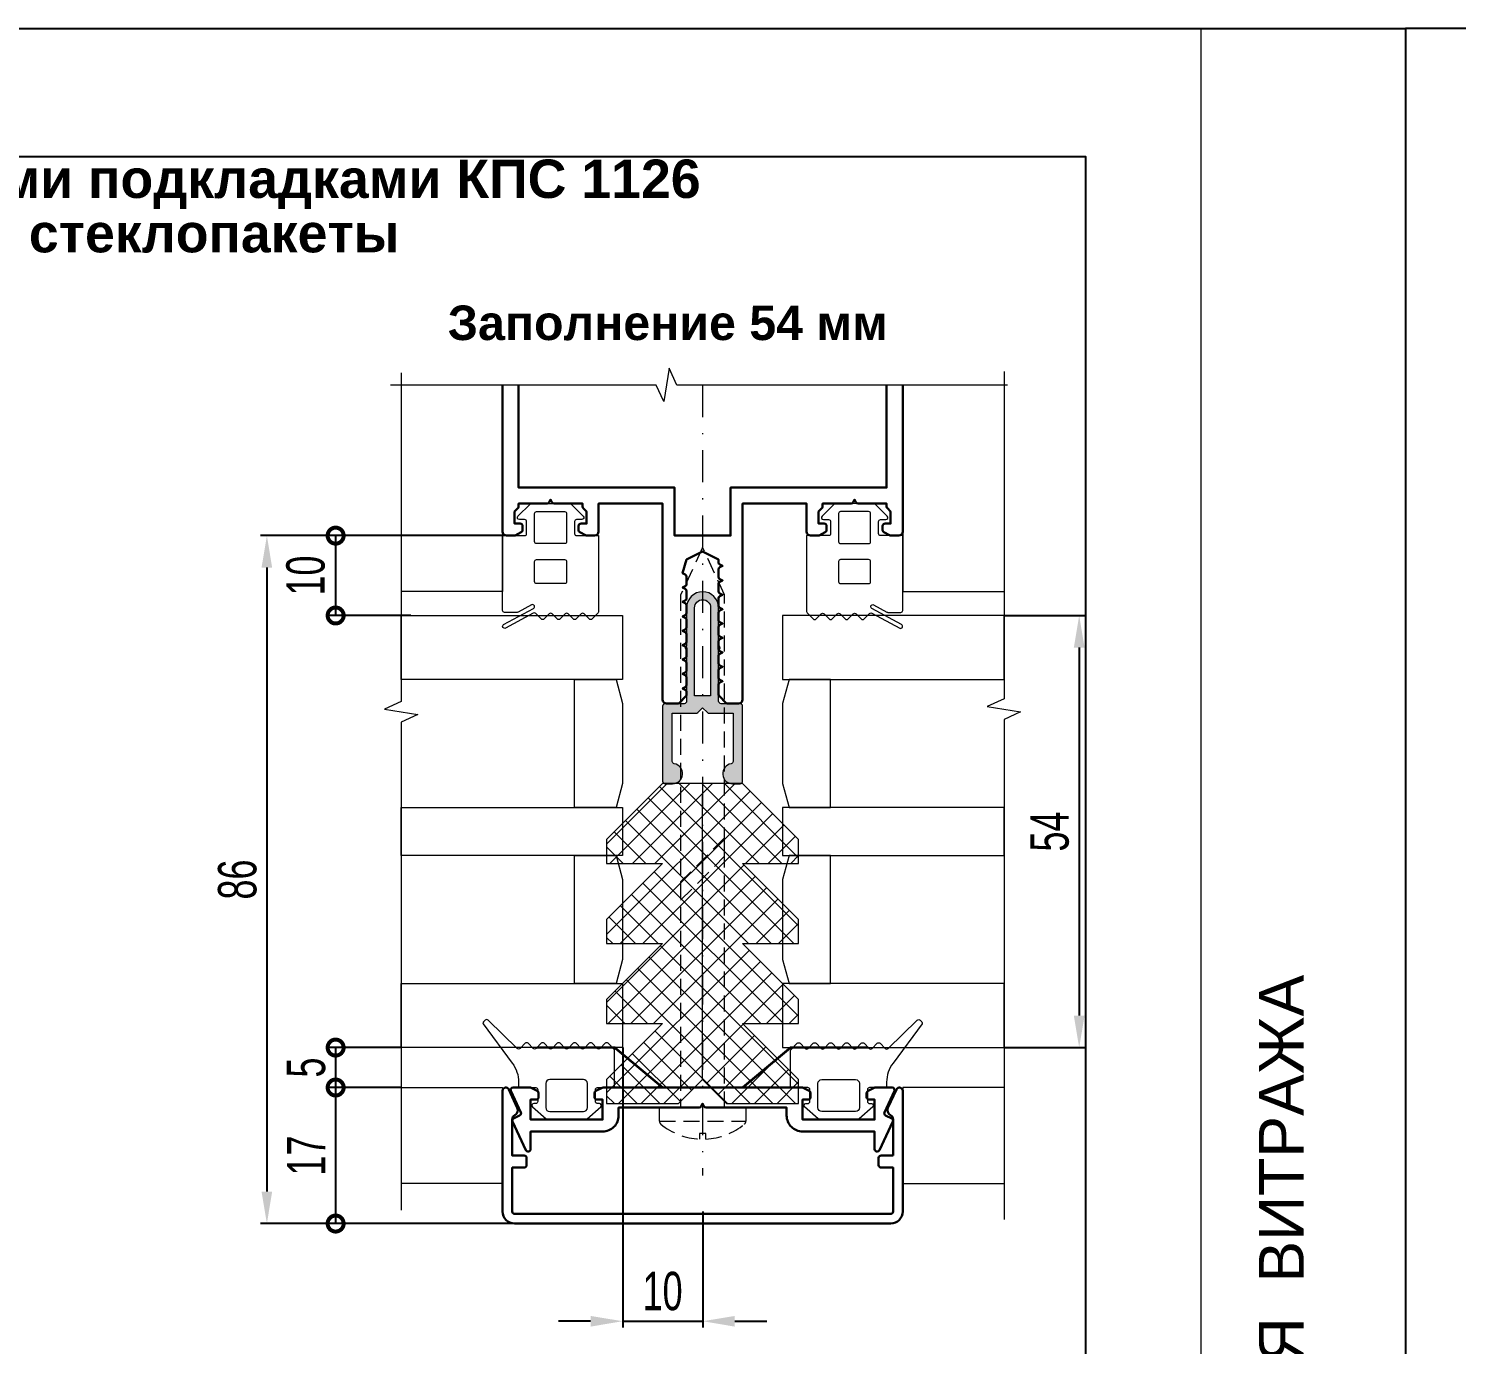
# Model space of a CAD drawing. Extents: x -37 to 8820, y -336 to 478.
# Drawn here: x 2622.4 to 2734, y 194.2 to 297 of the extents above; entities that cross this region are included whole.
import ezdxf

# ---------------------------------------------------------------- set-up
doc = ezdxf.new("R2010")
doc.units = 0
doc.header["$LTSCALE"] = 5
doc.linetypes.add('DASHDOT', pattern=[1, 0.5, -0.25, 0, -0.25])
doc.linetypes.add('HIDDEN', pattern=[0.375, 0.25, -0.125])
doc.layers.get('0').update_dxf_attribs({"linetype": 'CONTINUOUS', "lineweight": 30})
doc.layers.get('DEFPOINTS').update_dxf_attribs({"linetype": 'CONTINUOUS'})
for name, color, linetype, lineweight in [('1', 6, 'DASHDOT', 13), ('2', 3, 'HIDDEN', 13), ('Dimentions', 5, 'CONTINUOUS', 15), ('Glass', 5, 'CONTINUOUS', 20), ('Герлен', 7, 'CONTINUOUS', 60), ('Зигзаг', 1, 'CONTINUOUS', 15), ('Конструкции', 252, 'CONTINUOUS', 20), ('Текстовый', 7, 'CONTINUOUS', 9), ('Уплотнители', 1, 'CONTINUOUS', 20), ('Штриховка', 1, 'CONTINUOUS', 5)]:
    doc.layers.add(name, color=color, linetype=linetype, lineweight=lineweight)
doc.layers.add('Скрытые', color=14, linetype='CONTINUOUS', plot=False)
doc.styles.add('3', font='RUSS.SHX', dxfattribs={"width": 0.7, "height": 3})
doc.styles.add('Каталожный', font='arial.ttf', dxfattribs={"height": 2.5})
doc.styles.add('Фирм', font='arial.ttf', dxfattribs={"height": 3.5})
doc.dimstyles.new('MX1_6', dxfattribs={"dimtxt": 3, "dimasz": 2.5, "dimexe": 0.5, "dimexo": 0, "dimgap": 0.8, "dimtad": 1, "dimlfac": 1.6, "dimdsep": 46, "dimtxsty": '3', "dimcen": 0, "dimclrd": 256, "dimclre": 256, "dimclrt": 256, "dimaunit": 1, "dimadec": 0, "dimazin": 0, "dimtfac": 1, "dimtmove": 0, "dimatfit": 1, "dimfxl": 1, "dimtvp": 1, "dimtolj": 1, "dimtzin": 0, "dimarcsym": 0})

# ---------------------------------------------------------------- blocks, each defined once
blk = doc.blocks.new('*D1202')
at = {"layer": 'DEFPOINTS', "color": 0, "linetype": 'Continuous', "transparency": 16777216}
for p in [(2668.84, 217.38), (2675.09, 204.58), (2675.09, 196)]:
    blk.add_point(p, dxfattribs=at)
at = {"layer": 'Dimentions', "linetype": 'Continuous', "lineweight": -2, "transparency": 16777216}
for p, q in [((2668.84, 217.38), (2668.84, 195.5)), ((2675.09, 204.58), (2675.09, 195.5)), ((2666.34, 196), (2663.84, 196)), ((2668.84, 196), (2675.09, 196)), ((2677.59, 196), (2680.09, 196))]:
    blk.add_line(p, q, dxfattribs=at)
at = {"layer": 'Dimentions', "linetype": 'Continuous', "transparency": 16777216}
for points in [[(2666.34, 196.41), (2666.34, 195.58), (2668.84, 196)], [(2677.59, 196.41), (2677.59, 195.58), (2675.09, 196)]]:
    blk.add_solid(points, dxfattribs=at)
at = {"layer": 'Dimentions', "linetype": 'Continuous', "transparency": 16777216, "insert": (2671.96, 198.34), "char_height": 3, "attachment_point": 5, "style": '3'}
blk.add_mtext('\\A1;10', dxfattribs=at)
blk = doc.blocks.new('*D1203')
at = {"layer": 'DEFPOINTS', "color": 0, "linetype": 'Continuous', "transparency": 16777216}
for p in [(2698.63, 251.13), (2698.63, 217.38), (2704.5, 217.38)]:
    blk.add_point(p, dxfattribs=at)
at = {"layer": 'Dimentions', "linetype": 'Continuous', "lineweight": -2, "transparency": 16777216}
for p, q in [((2698.63, 251.13), (2705, 251.13)), ((2704.5, 248.63), (2704.5, 219.88)), ((2698.63, 217.38), (2705, 217.38))]:
    blk.add_line(p, q, dxfattribs=at)
at = {"layer": 'Dimentions', "linetype": 'Continuous', "transparency": 16777216}
for points in [[(2704.08, 248.63), (2704.92, 248.63), (2704.5, 251.13)], [(2704.08, 219.88), (2704.92, 219.88), (2704.5, 217.38)]]:
    blk.add_solid(points, dxfattribs=at)
at = {"layer": 'Dimentions', "linetype": 'Continuous', "transparency": 16777216, "insert": (2702.2, 234.26), "char_height": 3, "attachment_point": 5, "rotation": 90, "style": '3'}
blk.add_mtext('\\A1;54', dxfattribs=at)
blk = doc.blocks.new('_DotSmall')
at = {"color": 0, "linetype": 'ByBlock', "const_width": 0.5}
blk.add_lwpolyline([(-0.0625, 0, 1), (0.0625, 0, 1)], format="xyb", close=True, dxfattribs=at)
blk = doc.blocks.new('*D1204')
at = {"layer": 'DEFPOINTS', "color": 0, "linetype": 'Continuous', "transparency": 16777216}
for p in [(2651.54, 217.38), (2646.42, 214.26), (2651.54, 214.26)]:
    blk.add_point(p, dxfattribs=at)
at = {"layer": 'Dimentions', "linetype": 'Continuous', "lineweight": -2, "transparency": 16777216}
for p, q in [((2651.54, 217.38), (2645.92, 217.38)), ((2646.42, 217.38), (2646.42, 214.26)), ((2651.54, 214.26), (2645.92, 214.26))]:
    blk.add_line(p, q, dxfattribs=at)
at = {"layer": 'Dimentions', "linetype": 'Continuous', "lineweight": -2, "transparency": 16777216, "xscale": 2.5, "yscale": 2.5, "zscale": 2.5}
for p, rotation in [((2646.42, 217.38), 90), ((2646.42, 214.26), 270)]:
    blk.add_blockref('_DotSmall', p, dxfattribs=dict(at, rotation=rotation))
at = {"layer": 'Dimentions', "linetype": 'Continuous', "transparency": 16777216, "insert": (2644.12, 215.82), "char_height": 3, "attachment_point": 5, "rotation": 90, "style": '3'}
blk.add_mtext('\\A1;5', dxfattribs=at)
blk = doc.blocks.new('*D1205')
at = {"layer": 'DEFPOINTS', "color": 0, "linetype": 'Continuous', "transparency": 16777216}
for p in [(2651.54, 214.26), (2646.42, 203.63), (2662.77, 203.63)]:
    blk.add_point(p, dxfattribs=at)
at = {"layer": 'Dimentions', "linetype": 'Continuous', "lineweight": -2, "transparency": 16777216}
for p, q in [((2651.54, 214.26), (2645.92, 214.26)), ((2646.42, 214.26), (2646.42, 203.63)), ((2662.77, 203.63), (2645.92, 203.63))]:
    blk.add_line(p, q, dxfattribs=at)
at = {"layer": 'Dimentions', "linetype": 'Continuous', "lineweight": -2, "transparency": 16777216, "xscale": 2.5, "yscale": 2.5, "zscale": 2.5}
for p, rotation in [((2646.42, 214.26), 90), ((2646.42, 203.63), 270)]:
    blk.add_blockref('_DotSmall', p, dxfattribs=dict(at, rotation=rotation))
at = {"layer": 'Dimentions', "linetype": 'Continuous', "transparency": 16777216, "insert": (2644.12, 208.94), "char_height": 3, "attachment_point": 5, "rotation": 90, "style": '3'}
blk.add_mtext('\\A1;17', dxfattribs=at)
blk = doc.blocks.new('*D1206')
at = {"layer": 'DEFPOINTS', "color": 0, "linetype": 'Continuous', "transparency": 16777216}
for p in [(2660.7, 257.38), (2646.42, 251.14), (2652.28, 251.14)]:
    blk.add_point(p, dxfattribs=at)
at = {"layer": 'Dimentions', "linetype": 'Continuous', "lineweight": -2, "transparency": 16777216}
for p, q in [((2660.7, 257.38), (2645.92, 257.38)), ((2646.42, 257.38), (2646.42, 251.14)), ((2652.28, 251.14), (2645.92, 251.14))]:
    blk.add_line(p, q, dxfattribs=at)
at = {"layer": 'Dimentions', "linetype": 'Continuous', "lineweight": -2, "transparency": 16777216, "xscale": 2.5, "yscale": 2.5, "zscale": 2.5}
for p, rotation in [((2646.42, 257.38), 90), ((2646.42, 251.14), 270)]:
    blk.add_blockref('_DotSmall', p, dxfattribs=dict(at, rotation=rotation))
at = {"layer": 'Dimentions', "linetype": 'Continuous', "transparency": 16777216, "insert": (2644.08, 254.26), "char_height": 3, "attachment_point": 5, "rotation": 90, "style": '3'}
blk.add_mtext('\\A1;10', dxfattribs=at)
blk = doc.blocks.new('*D1207')
at = {"layer": 'DEFPOINTS', "color": 0, "linetype": 'Continuous', "transparency": 16777216}
for p in [(2660.06, 257.38), (2641.05, 203.63), (2662.77, 203.63)]:
    blk.add_point(p, dxfattribs=at)
at = {"layer": 'Dimentions', "linetype": 'Continuous', "lineweight": -2, "transparency": 16777216}
for p, q in [((2660.06, 257.38), (2640.55, 257.38)), ((2641.05, 254.88), (2641.05, 206.13)), ((2662.77, 203.63), (2640.55, 203.63))]:
    blk.add_line(p, q, dxfattribs=at)
at = {"layer": 'Dimentions', "linetype": 'Continuous', "transparency": 16777216}
for points in [[(2640.63, 254.88), (2641.46, 254.88), (2641.05, 257.38)], [(2640.63, 206.13), (2641.46, 206.13), (2641.05, 203.63)]]:
    blk.add_solid(points, dxfattribs=at)
at = {"layer": 'Dimentions', "linetype": 'Continuous', "transparency": 16777216, "insert": (2638.75, 230.51), "char_height": 3, "attachment_point": 5, "rotation": 90, "style": '3'}
blk.add_mtext('\\A1;86', dxfattribs=at)
blk = doc.blocks.new('45313-2')
blk.add_lwpolyline([(-12.43, 0, -0.116434), (-12.56, 0.03), (-13.33, 0.42, -0.284079), (-13.5, 0.69), (-13.5, 1.2, -0.414214), (-13.2, 1.5), (-12.5, 1.5), (-12.5, 4), (-21.5, 4), (-21.5, 1.5), (-20.8, 1.5, -0.414214), (-20.5, 1.2), (-20.5, 0.69, -0.284079), (-20.67, 0.42), (-21.44, 0.03, -0.116434), (-21.57, 0), (-23.7, 0, -0.548619), (-23.97, 0.43), (-22.73, 3.1, 0.414214), (-22.87, 3.5), (-23.63, 3.85, -0.414214), (-23.77, 4.25), (-22.1, 7.83, -0.291473), (-21.83, 8), (-21.8, 8, -0.414214), (-21.5, 7.7), (-21.5, 5.5), (-12.5, 5.5, -0.414214), (-10.5, 3.5), (-10.5, 2.5), (-0.44, 2.5, -0.284079), (-0.17, 2.33), (0, 2), (0.17, 2.33, -0.284079), (0.44, 2.5), (10.5, 2.5), (10.5, 3.5, -0.414214), (12.5, 5.5), (21.5, 5.5), (21.5, 7.7, -0.414214), (21.8, 8), (21.83, 8, -0.291473), (22.1, 7.83), (23.77, 4.25, -0.414214), (23.63, 3.85), (22.87, 3.5, 0.414214), (22.73, 3.1), (23.97, 0.43, -0.548619), (23.7, 0), (21.57, 0, -0.116434), (21.44, 0.03), (20.67, 0.42, -0.284079), (20.5, 0.69), (20.5, 1.2, -0.414214), (20.8, 1.5), (21.5, 1.5), (21.5, 4), (12.5, 4), (12.5, 1.5), (13.2, 1.5, -0.414214), (13.5, 1.2), (13.5, 0.69, -0.284079), (13.33, 0.42), (12.56, 0.03, -0.116434), (12.43, 0)], format="xyb", close=True)

msp = doc.modelspace()

# ---------------------------------------------------------------- hatches: boundary and pattern name
at = {"layer": 'Штриховка'}
h = msp.add_hatch(color=256, dxfattribs=at)
edge = h.paths.add_edge_path(flags=16)
edge.add_line((2674.4615, 244.8747), (2674.4615, 251.7497))
edge.add_arc((2675.0865, 251.7497), 0.625, 0, 180, ccw=False)
edge.add_line((2675.7115, 251.7497), (2675.7115, 244.8747))
edge.add_line((2675.7115, 244.8747), (2674.4615, 244.8747))
edge = h.paths.add_edge_path()
edge.add_arc((2677.4303, 238.781), 0.7813, 99.281799, 270)
edge.add_line((2677.4303, 237.9997), (2678.024, 237.9997))
edge.add_arc((2678.024, 238.1872), 0.1875, 270, 360)
edge.add_line((2678.2115, 238.1872), (2678.2115, 244.0622))
edge.add_arc((2678.024, 244.0622), 0.1875, 0, 90)
edge.add_line((2678.024, 244.2497), (2676.524, 244.2497))
edge.add_arc((2676.524, 244.4372), 0.1875, 180, 270, ccw=False)
edge.add_line((2676.3365, 244.4372), (2676.3365, 248.4997))
edge.add_arc((2676.3365, 248.6247), 0.125, 270, 450)
edge.add_line((2676.3365, 248.7497), (2676.3365, 251.7497))
edge.add_arc((2675.0865, 251.7497), 1.25, 0, 180)
edge.add_line((2673.8365, 251.7497), (2673.8365, 248.7497))
edge.add_arc((2673.8365, 248.6247), 0.125, 90, 270)
edge.add_line((2673.8365, 248.4997), (2673.8365, 244.4372))
edge.add_arc((2673.649, 244.4372), 0.1875, -90, 0, ccw=False)
edge.add_line((2673.649, 244.2497), (2672.149, 244.2497))
edge.add_arc((2672.149, 244.0622), 0.1875, 90, 180)
edge.add_line((2671.9615, 244.0622), (2671.9615, 238.1872))
edge.add_arc((2672.149, 238.1872), 0.1875, 180, 270)
edge.add_line((2672.149, 237.9997), (2672.7428, 237.9997))
edge.add_arc((2672.7428, 238.781), 0.7812, 270, 440.718201)
edge.add_arc((2672.899, 239.737), 0.1875, 180, 260.718201, ccw=False)
edge.add_line((2672.7115, 239.737), (2672.7115, 243.4997))
edge.add_line((2672.7115, 243.4997), (2674.5714, 243.4997))
edge.add_arc((2674.5714, 243.6872), 0.1875, 270, 315)
edge.add_line((2674.7039, 243.5547), (2675.0865, 243.9372))
edge.add_line((2675.0865, 243.9372), (2675.4691, 243.5547))
edge.add_arc((2675.6017, 243.6872), 0.1875, 225, 270)
edge.add_line((2675.6017, 243.4997), (2677.4615, 243.4997))
edge.add_line((2677.4615, 243.4997), (2677.4615, 239.737))
edge.add_arc((2677.274, 239.737), 0.1875, -80.718201, 0, ccw=False)
at = {"layer": 'Штриховка', "lineweight": 5}
h = msp.add_hatch(dxfattribs=at)
h.set_pattern_fill('NET', color=256, scale=10, angle=45, style=0)
h.set_pattern_definition([(45, (-2400.7125, 2925.4837), (-0.88388348, 0.88388348), []), (135, (-2400.7125, 2925.4837), (-0.88388348, -0.88388348), [])])
h.paths.add_polyline_path([(2676.9615, 213.011), (2682.5865, 213.011), (2682.5865, 214.886), (2678.2115, 219.261), (2682.5865, 219.261), (2682.5865, 221.136), (2678.2115, 225.511), (2682.5865, 225.511), (2682.5865, 227.386), (2678.2115, 231.761), (2682.5865, 231.761), (2682.5865, 233.636), (2678.2115, 238.011), (2671.9615, 238.011), (2667.5865, 233.636), (2667.5865, 231.761), (2671.9615, 231.761), (2667.5865, 227.386), (2667.5865, 225.511), (2671.9615, 225.511), (2667.5865, 221.136), (2667.5865, 219.261), (2671.9615, 219.261), (2667.5865, 214.886), (2667.5865, 213.011), (2673.2115, 213.011), (2675.0865, 214.886)])

# ---------------------------------------------------------------- linework, layer by layer
msp.add_lwpolyline([(2659.4615, 269.1469), (2659.4615, 257.6956, 0.41421356), (2659.774, 257.3831), (2660.3548, 257.3831, 0.11643382), (2660.4386, 257.4029), (2660.9204, 257.6438, 0.28407904), (2661.024, 257.8115), (2661.024, 258.1331, 0.41421356), (2660.8365, 258.3206), (2660.399, 258.3206), (2660.399, 259.2581), (2660.6566, 259.5157, 0.19891237), (2660.7115, 259.6483), (2660.7115, 259.8831), (2662.9394, 259.8831, 0.28407904), (2663.1071, 259.9868), (2663.2115, 260.1956), (2663.3159, 259.9868, 0.28407904), (2663.4837, 259.8831), (2665.7115, 259.8831), (2665.7115, 259.6483, 0.19891237), (2665.7664, 259.5157), (2666.024, 259.2581), (2666.024, 258.3206), (2665.5865, 258.3206, 0.41421356), (2665.399, 258.1331), (2665.399, 257.8115, 0.28407904), (2665.5027, 257.6438), (2665.9844, 257.4029, 0.11643382), (2666.0683, 257.3831), (2666.649, 257.3831, 0.41421356), (2666.9615, 257.6956), (2666.9615, 259.8831), (2671.9615, 259.8831), (2671.9615, 244.5706, 0.41421356), (2672.274, 244.2581), (2673.1339, 244.2581, 0.19891237), (2673.2664, 244.313), (2673.7816, 244.8282, 0.19891237), (2673.8365, 244.9608), (2673.8365, 245.1735, 0.28407904), (2673.7329, 245.3412), (2673.524, 245.4456), (2673.7329, 245.55, 0.28407904), (2673.8365, 245.7177), (2673.8365, 246.2985, 0.28407904), (2673.7329, 246.4662), (2673.524, 246.5706), (2673.7329, 246.675, 0.28407904), (2673.8365, 246.8427), (2673.8365, 247.4235, 0.28407904), (2673.7329, 247.5912), (2673.524, 247.6956), (2673.7329, 247.8, 0.28407904), (2673.8365, 247.9677), (2673.8365, 248.5485, 0.28407904), (2673.7329, 248.7162), (2673.524, 248.8206), (2673.7329, 248.925, 0.28407904), (2673.8365, 249.0927), (2673.8365, 249.6735, 0.28407904), (2673.7329, 249.8412), (2673.524, 249.9456), (2673.7329, 250.05, 0.28407904), (2673.8365, 250.2177), (2673.8365, 250.7985, 0.28407904), (2673.7329, 250.9662), (2673.524, 251.0706), (2673.7329, 251.175, 0.28407904), (2673.8365, 251.3427), (2673.8365, 251.9235, 0.28407904), (2673.7329, 252.0912), (2673.524, 252.1956), (2673.7329, 252.3, 0.28407904), (2673.8365, 252.4677), (2673.8365, 253.0485, 0.28407904), (2673.7329, 253.2162), (2673.524, 253.3206), (2673.7329, 253.425, 0.28407904), (2673.8365, 253.5927), (2673.8365, 254.1735, 0.28407904), (2673.7329, 254.3412), (2673.524, 254.4456), (2673.8365, 255.5081), (2675.0865, 256.1331), (2676.3365, 255.5081), (2676.3365, 255.2802, 0.28407904), (2676.4402, 255.1125), (2676.649, 255.0081), (2676.4402, 254.9037, 0.28407904), (2676.3365, 254.736), (2676.3365, 254.1552, 0.28407904), (2676.4402, 253.9875), (2676.649, 253.8831), (2676.4402, 253.7787, 0.28407904), (2676.3365, 253.611), (2676.3365, 253.0302, 0.28407904), (2676.4402, 252.8625), (2676.649, 252.7581), (2676.4402, 252.6537, 0.28407904), (2676.3365, 252.486), (2676.3365, 251.9052, 0.28407904), (2676.4402, 251.7375), (2676.649, 251.6331), (2676.4402, 251.5287, 0.28407904), (2676.3365, 251.361), (2676.3365, 250.7802, 0.28407904), (2676.4402, 250.6125), (2676.649, 250.5081), (2676.4402, 250.4037, 0.28407904), (2676.3365, 250.236), (2676.3365, 249.6552, 0.28407904), (2676.4402, 249.4875), (2676.649, 249.3831), (2676.4402, 249.2787, 0.28407904), (2676.3365, 249.111), (2676.3365, 248.5302, 0.28407904), (2676.4402, 248.3625), (2676.649, 248.2581), (2676.4402, 248.1537, 0.28407904), (2676.3365, 247.986), (2676.3365, 247.4052, 0.28407904), (2676.4402, 247.2375), (2676.649, 247.1331), (2676.4402, 247.0287, 0.28407904), (2676.3365, 246.861), (2676.3365, 246.2802, 0.28407904), (2676.4402, 246.1125), (2676.649, 246.0081), (2676.4402, 245.9037, 0.28407904), (2676.3365, 245.736), (2676.3365, 244.9608, 0.19891237), (2676.3914, 244.8282), (2676.9066, 244.313, 0.19891237), (2677.0392, 244.2581), (2677.899, 244.2581, 0.41421356), (2678.2115, 244.5706), (2678.2115, 259.8831), (2683.2115, 259.8831), (2683.2115, 257.6956, 0.41421356), (2683.524, 257.3831), (2684.1048, 257.3831, 0.11643382), (2684.1886, 257.4029), (2684.6704, 257.6438, 0.28407904), (2684.774, 257.8115), (2684.774, 258.1331, 0.41421356), (2684.5865, 258.3206), (2684.149, 258.3206), (2684.149, 259.2581), (2684.4066, 259.5157, 0.19891237), (2684.4615, 259.6483), (2684.4615, 259.8831), (2686.6894, 259.8831, 0.28407904), (2686.8571, 259.9868), (2686.9615, 260.1956), (2687.0659, 259.9868, 0.28407904), (2687.2337, 259.8831), (2689.4615, 259.8831), (2689.4615, 259.6483, 0.19891237), (2689.5164, 259.5157), (2689.774, 259.2581), (2689.774, 258.3206), (2689.3365, 258.3206, 0.41421356), (2689.149, 258.1331), (2689.149, 257.8115, 0.28407904), (2689.2527, 257.6438), (2689.7344, 257.4029, 0.11643382), (2689.8183, 257.3831), (2690.399, 257.3831, 0.41421356), (2690.7115, 257.6956), (2690.7115, 269.1469)], format="xyb")
msp.add_lwpolyline([(2660.7115, 269.1469), (2660.7115, 261.1331), (2672.899, 261.1331), (2672.899, 257.3831), (2677.274, 257.3831), (2677.274, 261.1331), (2689.4615, 261.1331), (2689.4615, 269.1469)])
msp.add_lwpolyline([(2689.9615, 208.9456), (2689.9615, 211.7714, 0.27973928), (2689.7596, 212.1041, -0.40155944), (2689.565, 212.6771), (2690.2349, 214.1138, -0.80258485), (2690.7115, 214.0081), (2690.7115, 204.5706, -0.41421356), (2689.774, 203.6331), (2660.399, 203.6331, -0.41421356), (2659.4615, 204.5706), (2659.4615, 214.0081, -0.80258485), (2659.9381, 214.1138), (2660.608, 212.6771, -0.40155944), (2660.4134, 212.1041, 0.27973928), (2660.2115, 211.7714), (2660.2115, 208.9456), (2661.149, 208.9456, -0.41421356), (2661.3365, 208.7581), (2661.3365, 208.1956, -0.41421356), (2661.149, 208.0081), (2660.2115, 208.0081), (2660.2115, 204.5706, 0.41421356), (2660.399, 204.3831), (2689.774, 204.3831, 0.41421356), (2689.9615, 204.5706), (2689.9615, 208.0081), (2689.024, 208.0081, -0.41421356), (2688.8365, 208.1956), (2688.8365, 208.7581, -0.41421356), (2689.024, 208.9456)], format="xyb", close=True)
at = {"layer": '1'}
msp.add_line((2675.0865, 269.1469), (2675.0865, 207.3831), dxfattribs=at)
at = {"layer": '2'}
msp.add_line((2671.7115, 211.6395), (2678.4615, 211.6395), dxfattribs=at)
for points in [[(2676.8053, 212.6956), (2676.8053, 252.7597), (2675.0865, 256.4456), (2673.3678, 252.7597), (2673.3678, 212.6956)], [(2673.3678, 228.8865), (2676.8053, 232.324), (2676.8053, 233.7563), (2673.3678, 230.3188)]]:
    msp.add_lwpolyline(points, close=True, dxfattribs=at)
msp.add_lwpolyline([(2674.8409, 210.2327, -0.16184886), (2671.8252, 211.3985, -0.22388754), (2671.7115, 211.6395), (2671.7115, 212.6956), (2678.4615, 212.6956), (2678.4615, 211.6395, -0.22388754), (2678.3479, 211.3985, -0.16184886), (2675.3321, 210.2327), (2675.3321, 210.6704), (2674.8409, 210.6704)], format="xyb", close=True, dxfattribs=at)
at = {"layer": 'Dimentions', "linetype": 'Continuous'}
msp.add_line((2714, 297), (2714, 0), dxfattribs=at)
at = {"layer": 'Glass'}
for points in [[(2668.8365, 246.1331), (2651.5414, 246.1331), (2651.5414, 251.1331), (2668.8365, 251.1331)], [(2681.3365, 246.1331), (2698.6316, 246.1331), (2698.6316, 251.1331), (2681.3365, 251.1331)], [(2668.3341, 236.1331), (2665.0865, 236.1331), (2665.0865, 246.1331), (2668.3341, 246.1331), (2668.8365, 244.2581), (2668.8365, 238.0081)], [(2681.8389, 236.1331), (2685.0865, 236.1331), (2685.0865, 246.1331), (2681.8389, 246.1331), (2681.3365, 244.2581), (2681.3365, 238.0081)], [(2651.5414, 236.1331), (2668.8365, 236.1331), (2668.8365, 232.3831), (2651.5414, 232.3831)], [(2698.6316, 236.1331), (2681.3365, 236.1331), (2681.3365, 232.3831), (2698.6316, 232.3831)], [(2668.3341, 222.3831), (2665.0865, 222.3831), (2665.0865, 232.3831), (2668.3341, 232.3831), (2668.8365, 230.5081), (2668.8365, 224.2581)], [(2681.8389, 222.3831), (2685.0865, 222.3831), (2685.0865, 232.3831), (2681.8389, 232.3831), (2681.3365, 230.5081), (2681.3365, 224.2581)], [(2668.8365, 217.3831), (2651.5414, 217.3831), (2651.5414, 222.3831), (2668.8365, 222.3831)], [(2681.3365, 217.3831), (2698.6316, 217.3831), (2698.6316, 222.3831), (2681.3365, 222.3831)]]:
    msp.add_lwpolyline(points, close=True, dxfattribs=at)
at = {"layer": 'Герлен', "ltscale": 2, "const_width": 0.1875}
msp.add_lwpolyline([(2688.024, 217.3831), (2681.9615, 217.3831), (2678.2115, 214.2581), (2671.9615, 214.2581), (2668.2115, 217.3831), (2662.149, 217.3831)], dxfattribs=at)
at = {"layer": 'Зигзаг'}
for points in [[(2651.5414, 270.1033), (2651.5414, 244.4117), (2650.2235, 243.8308), (2652.8362, 243.3952), (2651.5414, 242.8127), (2651.5414, 204.6715)], [(2698.8998, 269.1469), (2673.0621, 269.1469), (2672.4812, 270.4648), (2672.0456, 267.8521), (2671.4631, 269.1469), (2650.7075, 269.1469)], [(2698.6316, 270.2066), (2698.6316, 244.6187), (2697.3137, 244.0379), (2699.9264, 243.6022), (2698.6316, 243.0197), (2698.6316, 203.9507)]]:
    msp.add_lwpolyline(points, dxfattribs=at)
at = {"layer": 'Конструкции'}
for points in [[(2659.4615, 269.1469), (2659.4615, 253.0081), (2651.5414, 253.0043)], [(2690.7115, 269.1469), (2690.7115, 253.0081), (2698.6316, 253.0081)], [(2651.5414, 214.2543), (2659.4615, 214.2581), (2659.4615, 206.7581), (2651.5414, 206.7543)], [(2698.6316, 214.2581), (2690.7115, 214.2581), (2690.7115, 206.7581), (2698.6316, 206.7581)]]:
    msp.add_lwpolyline(points, dxfattribs=at)
at = {"layer": 'Скрытые', "linetype": 'Continuous'}
for points in [[(2520, 297), (2730, 297), (2730, 0), (2520, 0)], [(2940, 297), (2730, 297), (2730, 0), (2940, 0)], [(2540, 10), (2540, 287), (2705, 287), (2705, 10)]]:
    msp.add_lwpolyline(points, close=True, dxfattribs=at)
at = {"layer": 'Уплотнители'}
msp.add_line((2675.0865, 214.886), (2675.0865, 237.0735), dxfattribs=at)
for points in [[(2661.7308, 251.969), (2660.6857, 251.402, -0.12491271), (2660.6112, 251.3831), (2659.6178, 251.3831, -0.41421356), (2659.4615, 251.5394), (2659.4615, 257.3831), (2661.1803, 257.3831, 0.41421356), (2661.3365, 257.5394), (2661.3365, 258.4769, 0.41421356), (2661.1803, 258.6331), (2660.774, 258.6331, -0.66858666), (2660.6637, 258.9), (2661.6033, 259.8375, -0.19861919), (2661.7136, 259.8831), (2664.7094, 259.8831, -0.19861919), (2664.8198, 259.8375), (2665.7594, 258.9, -0.66858666), (2665.649, 258.6331), (2665.2428, 258.6331, 0.41421356), (2665.0865, 258.4769), (2665.0865, 257.5394, 0.41421356), (2665.2428, 257.3831), (2666.9615, 257.3831), (2666.9615, 251.4478, -0.19891237), (2666.9158, 251.3373), (2666.447, 250.8686, -0.41421356), (2666.226, 250.8686), (2665.822, 251.2726, 0.41421356), (2665.601, 251.2726), (2665.197, 250.8686, -0.41421356), (2664.976, 250.8686), (2664.572, 251.2726, 0.41421356), (2664.351, 251.2726), (2663.947, 250.8686, -0.41421356), (2663.726, 250.8686), (2663.322, 251.2726, 0.41421356), (2663.101, 251.2726), (2662.697, 250.8686, -0.41421356), (2662.476, 250.8686), (2662.044, 251.3006, 0.33207606), (2661.859, 251.3275), (2659.6923, 250.152, -1), (2659.5433, 250.4267), (2661.8798, 251.6943, 1)], [(2688.4423, 251.969), (2689.4873, 251.402, 0.12491271), (2689.5618, 251.3831), (2690.5553, 251.3831, 0.41421356), (2690.7115, 251.5394), (2690.7115, 257.3831), (2688.9928, 257.3831, -0.41421356), (2688.8365, 257.5394), (2688.8365, 258.4769, -0.41421356), (2688.9928, 258.6331), (2689.399, 258.6331, 0.66858666), (2689.5094, 258.9), (2688.5698, 259.8375, 0.19861919), (2688.4594, 259.8831), (2685.4636, 259.8831, 0.19861919), (2685.3533, 259.8375), (2684.4137, 258.9, 0.66858666), (2684.524, 258.6331), (2684.9303, 258.6331, -0.41421356), (2685.0865, 258.4769), (2685.0865, 257.5394, -0.41421356), (2684.9303, 257.3831), (2683.2115, 257.3831), (2683.2115, 251.4478, 0.19891237), (2683.2573, 251.3373), (2683.726, 250.8686, 0.41421356), (2683.947, 250.8686), (2684.351, 251.2726, -0.41421356), (2684.572, 251.2726), (2684.976, 250.8686, 0.41421356), (2685.197, 250.8686), (2685.601, 251.2726, -0.41421356), (2685.822, 251.2726), (2686.226, 250.8686, 0.41421356), (2686.447, 250.8686), (2686.851, 251.2726, -0.41421356), (2687.072, 251.2726), (2687.476, 250.8686, 0.41421356), (2687.697, 250.8686), (2688.129, 251.3006, -0.33207606), (2688.314, 251.3275), (2690.4808, 250.152, 1), (2690.6298, 250.4267), (2688.2933, 251.6943, -1)], [(2662.1178, 259.2581), (2664.3053, 259.2581, -0.41421356), (2664.4615, 259.1019), (2664.4615, 256.9144, -0.41421356), (2664.3053, 256.7581), (2662.1178, 256.7581, -0.41421356), (2661.9615, 256.9144), (2661.9615, 259.1019, -0.41421356)], [(2688.0553, 259.2581), (2685.8678, 259.2581, 0.41421356), (2685.7115, 259.1019), (2685.7115, 256.9144, 0.41421356), (2685.8678, 256.7581), (2688.0553, 256.7581, 0.41421356), (2688.2115, 256.9144), (2688.2115, 259.1019, 0.41421356)], [(2662.1178, 255.5081), (2664.3053, 255.5081, -0.41421356), (2664.4615, 255.3519), (2664.4615, 253.7894, -0.41421356), (2664.3053, 253.6331), (2662.1178, 253.6331, -0.41421356), (2661.9615, 253.7894), (2661.9615, 255.3519, -0.41421356)], [(2688.0553, 255.5081), (2685.8678, 255.5081, 0.41421356), (2685.7115, 255.3519), (2685.7115, 253.7894, 0.41421356), (2685.8678, 253.6331), (2688.0553, 253.6331, 0.41421356), (2688.2115, 253.7894), (2688.2115, 255.3519, 0.41421356)], [(2677.3043, 239.552, 0.92211283), (2677.4303, 237.9997), (2678.024, 237.9997, 0.41421356), (2678.2115, 238.1872), (2678.2115, 244.0622, 0.41421356), (2678.024, 244.2497), (2676.524, 244.2497, -0.41421356), (2676.3365, 244.4372), (2676.3365, 248.4997, 1), (2676.3365, 248.7497), (2676.3365, 251.7497, 1), (2673.8365, 251.7497), (2673.8365, 248.7497, 1), (2673.8365, 248.4997), (2673.8365, 244.4372, -0.41421356), (2673.649, 244.2497), (2672.149, 244.2497, 0.41421356), (2671.9615, 244.0622), (2671.9615, 238.1872, 0.41421356), (2672.149, 237.9997), (2672.7428, 237.9997, 0.92211283), (2672.8688, 239.552, -0.36752318), (2672.7115, 239.737), (2672.7115, 243.4997), (2674.5714, 243.4997, 0.19891237), (2674.7039, 243.5547), (2675.0865, 243.9372), (2675.4691, 243.5547, 0.19891237), (2675.6017, 243.4997), (2677.4615, 243.4997), (2677.4615, 239.737, -0.36752318)], [(2674.4615, 244.8747), (2674.4615, 251.7497, -1), (2675.7115, 251.7497), (2675.7115, 244.8747)], [(2666.8678, 213.0081, -0.41421356), (2666.7115, 213.1644), (2666.7115, 214.1019, -0.41421356), (2666.8678, 214.2581), (2668.2115, 214.2581), (2668.2115, 217.146, 0.19891237), (2668.1749, 217.2344), (2667.697, 217.7123, 0.41421356), (2667.476, 217.7123), (2667.072, 217.3083, -0.41421356), (2666.851, 217.3083), (2666.447, 217.7123, 0.41421356), (2666.226, 217.7123), (2665.822, 217.3083, -0.41421356), (2665.601, 217.3083), (2665.197, 217.7123, 0.41421356), (2664.976, 217.7123), (2664.572, 217.3083, -0.41421356), (2664.351, 217.3083), (2663.947, 217.7123, 0.41421356), (2663.726, 217.7123), (2663.322, 217.3083, -0.41421356), (2663.101, 217.3083), (2662.697, 217.7123, 0.41421356), (2662.476, 217.7123), (2662.072, 217.3083, -0.41421356), (2661.851, 217.3083), (2661.447, 217.7123, 0.41421356), (2661.226, 217.7123), (2660.822, 217.3083, -0.41421356), (2660.601, 217.3083), (2658.322, 219.5226, 0.41421356), (2658.101, 219.5226), (2657.9697, 219.3913, 0.29253821), (2657.9336, 219.2268), (2660.2144, 216.1736, -0.16178775), (2660.7115, 214.6774), (2660.7115, 214.2581), (2662.0553, 214.2581, -0.41421356), (2662.2115, 214.1019), (2662.2115, 213.1644, -0.41421356), (2662.0553, 213.0081), (2661.899, 213.0081, 0.66858666), (2661.7887, 212.7412), (2662.8533, 211.8037, 0.19861919), (2662.9636, 211.7581), (2665.9594, 211.7581, 0.19861919), (2666.0698, 211.8037), (2667.1344, 212.7412, 0.66858666), (2667.024, 213.0081)], [(2683.3053, 213.0081, 0.41421356), (2683.4615, 213.1644), (2683.4615, 214.1019, 0.41421356), (2683.3053, 214.2581), (2681.9615, 214.2581), (2681.9615, 217.146, -0.19891237), (2681.9981, 217.2344), (2682.476, 217.7123, -0.41421356), (2682.697, 217.7123), (2683.101, 217.3083, 0.41421356), (2683.322, 217.3083), (2683.726, 217.7123, -0.41421356), (2683.947, 217.7123), (2684.351, 217.3083, 0.41421356), (2684.572, 217.3083), (2684.976, 217.7123, -0.41421356), (2685.197, 217.7123), (2685.601, 217.3083, 0.41421356), (2685.822, 217.3083), (2686.226, 217.7123, -0.41421356), (2686.447, 217.7123), (2686.851, 217.3083, 0.41421356), (2687.072, 217.3083), (2687.476, 217.7123, -0.41421356), (2687.697, 217.7123), (2688.101, 217.3083, 0.41421356), (2688.322, 217.3083), (2688.726, 217.7123, -0.41421356), (2688.947, 217.7123), (2689.351, 217.3083, 0.41421356), (2689.572, 217.3083), (2691.851, 219.5226, -0.41421356), (2692.072, 219.5226), (2692.2033, 219.3913, -0.29253821), (2692.2395, 219.2268), (2689.9587, 216.1736, 0.16178775), (2689.4615, 214.6774), (2689.4615, 214.2581), (2688.1178, 214.2581, 0.41421356), (2687.9615, 214.1019), (2687.9615, 213.1644, 0.41421356), (2688.1178, 213.0081), (2688.274, 213.0081, -0.66858666), (2688.3844, 212.7412), (2687.3198, 211.8037, -0.19861919), (2687.2094, 211.7581), (2684.2136, 211.7581, -0.19861919), (2684.1033, 211.8037), (2683.0387, 212.7412, -0.66858666), (2683.149, 213.0081)], [(2663.149, 212.3831), (2665.774, 212.3831, 0.41421356), (2666.0865, 212.6956), (2666.0865, 214.5706, 0.41421356), (2665.774, 214.8831), (2663.149, 214.8831, 0.41421356), (2662.8365, 214.5706), (2662.8365, 212.6956, 0.41421356)], [(2687.024, 212.3831), (2684.399, 212.3831, -0.41421356), (2684.0865, 212.6956), (2684.0865, 214.5706, -0.41421356), (2684.399, 214.8831), (2687.024, 214.8831, -0.41421356), (2687.3365, 214.5706), (2687.3365, 212.6956, -0.41421356)]]:
    msp.add_lwpolyline(points, format="xyb", close=True, dxfattribs=at)
msp.add_lwpolyline([(2676.9615, 213.011), (2682.5865, 213.011), (2682.5865, 214.886), (2678.2115, 219.261), (2682.5865, 219.261), (2682.5865, 221.136), (2678.2115, 225.511), (2682.5865, 225.511), (2682.5865, 227.386), (2678.2115, 231.761), (2682.5865, 231.761), (2682.5865, 233.636), (2678.2115, 238.011), (2671.9615, 238.011), (2667.5865, 233.636), (2667.5865, 231.761), (2671.9615, 231.761), (2667.5865, 227.386), (2667.5865, 225.511), (2671.9615, 225.511), (2667.5865, 221.136), (2667.5865, 219.261), (2671.9615, 219.261), (2667.5865, 214.886), (2667.5865, 213.011), (2673.2115, 213.011), (2675.0865, 214.886)], close=True, dxfattribs=at)

# ---------------------------------------------------------------- block references
at = {"xscale": -0.625, "yscale": 0.625, "zscale": 0.625, "rotation": 180}
msp.add_blockref('45313-2', (2675.0865, 214.2581), dxfattribs=at)

# ---------------------------------------------------------------- texts
at = {"layer": 'Текстовый', "style": 'Фирм'}
msp.add_text('ОСНОВНЫЕ  СЕЧЕНИЯ  ВИТРАЖА', height=3.5, rotation=90, dxfattribs=at).set_placement((2722.0431, 140.6503))
at = {"layer": 'Текстовый', "linetype": 'Continuous', "insert": (2622.5, 282.7033), "char_height": 3, "width": 165, "attachment_point": 5, "line_spacing_factor": 0.85, "style": 'Каталожный'}
msp.add_mtext('{\\fArial|b1|i0|c204|p34;Сечения с алюминиевыми подкладками КПС 1126\\Pпод большие стеклопакеты}', dxfattribs=at)
at = {"layer": 'Текстовый', "linetype": 'Continuous', "insert": (2651.0339, 275.3606), "char_height": 2.7, "width": 42.664921, "attachment_point": 1, "style": 'Каталожный'}
msp.add_mtext('\\pxqc;{\\fArial|b1|i0|c204|p34;Заполнение 54 мм}', dxfattribs=at)

# ---------------------------------------------------------------- dimensions: what is measured, and where the dimension line sits
at = {"layer": 'Dimentions', "linetype": 'Continuous'}
for base, p1, p2, picture, middle in [((2646.42, 251.136), (2660.7019, 257.3831), (2652.2785, 251.136), '*D1206', (2644.0771, 254.2595)), ((2646.42, 214.2552), (2651.5414, 217.3831), (2651.5414, 214.2552), '*D1204', (2644.12, 215.8192)), ((2646.42, 203.6302), (2651.5414, 214.2552), (2662.7716, 203.6302), '*D1205', (2644.12, 208.9427))]:
    dim = msp.add_linear_dim(base=base, p1=p1, p2=p2, angle=90, dimstyle='MX1_6', override={"dimdec": 0, "dimblk1": 'DotSmall', "dimblk2": 'DotSmall', "dimsah": 1}, dxfattribs=at)
    dim.commit()
    dim.dimension.update_dxf_attribs({"geometry": picture, "text_midpoint": middle})
for base, p1, p2, picture, middle in [((2641.0463, 203.6302), (2660.0644, 257.3831), (2662.7716, 203.6302), '*D1207', (2638.7463, 230.5067)), ((2704.5, 217.3831), (2698.6316, 251.1331), (2698.6316, 217.3831), '*D1203', (2702.2, 234.2581))]:
    dim = msp.add_linear_dim(base=base, p1=p1, p2=p2, angle=90, dimstyle='MX1_6', dxfattribs=at)
    dim.commit()
    dim.dimension.update_dxf_attribs({"geometry": picture, "text_midpoint": middle})
dim = msp.add_linear_dim(base=(2675.0865, 195.998), p1=(2668.8365, 217.3831), p2=(2675.0865, 204.5759), dimstyle='MX1_6', dxfattribs=at)
dim.commit()
dim.dimension.update_dxf_attribs({"geometry": '*D1202', "text_midpoint": (2671.9615, 198.3409)})

doc.saveas('drawing.dxf')
